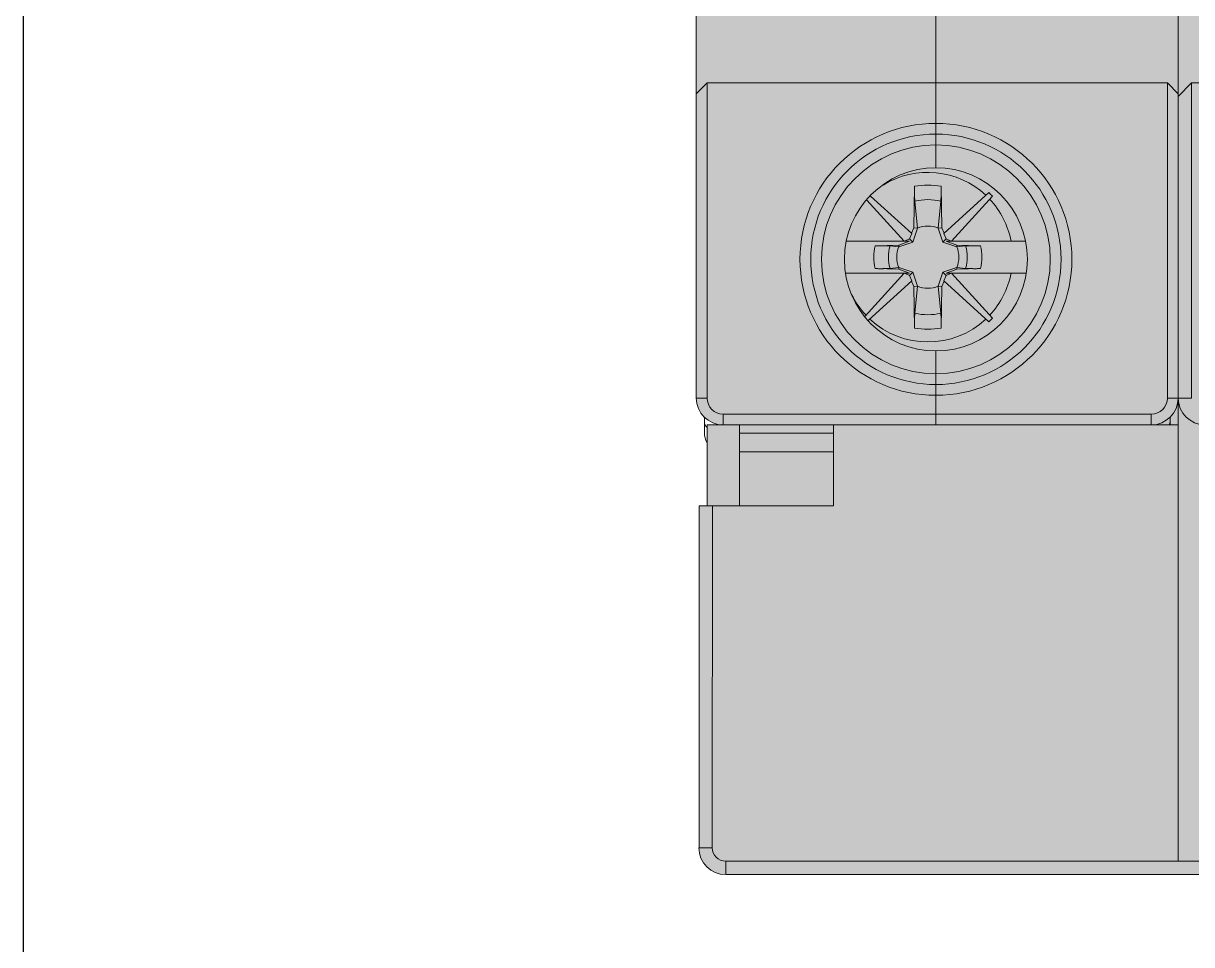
# Model space of a CAD drawing. Header units: millimetres. Extents: x 27500 to 33280, y -10980 to 420.
# Drawn here: x 30080 to 30123.4, y -702.1 to -667.89 of the extents above; entities that cross this region are included whole.
import ezdxf
from ezdxf.enums import TextEntityAlignment as Align

# ---------------------------------------------------------------- set-up
doc = ezdxf.new("R2010")
doc.units = ezdxf.units.MM
for name, color, linetype, lineweight, true_color in [('BODY', 7, 'Continuous', 5, 0xf0f1eb), ('DETAILS', 7, 'Continuous', 5, 0x2f373d), ('MARKING', 7, 'Continuous', 5, 0x2f373d), ('TERMINALS', 7, 'Continuous', 5, 0xa4adb6)]:
    doc.layers.add(name, color=color, linetype=linetype, lineweight=lineweight, true_color=true_color)
doc.layers.add('PARAMETERS', color=7, linetype='Continuous', plot=False)
doc.styles.add('BLOCK_ARIAL', font='arial.ttf')
doc.styles.get("Standard").update_dxf_attribs({"font": 'arial.ttf'})

# ---------------------------------------------------------------- blocks, each defined once
blk = doc.blocks.new('SX_DYN_RCBO_G001')
at = {"layer": 'BODY', "true_color": 0xf0f1eb}
blk.add_hatch(color=7, dxfattribs=at).paths.add_polyline_path([(0.1, 1), (0.1, 13.7), (0.4, 13.7), (0.4, 16.7), (1, 16.7), (0.8, 16.72), (0.61, 16.78), (0.3, 16.983), (0.29, 16.99), (0.08, 17.31), (0.02, 17.5), (0, 17.7), (0, 29), (0, 33.8), (0, 39.54), (0, 39.74), (0, 43.45), (0, 49.75), (0, 53.06), (0.4, 53.06), (0.58, 53.06), (0.6, 53.06), (3.6, 53.06), (3.9, 53.06), (3.9, 53.065), (3.9, 53.07), (13.9, 53.07), (13.9, 53.09), (17.3, 53.09), (17.435, 53.085), (17.53, 53.07), (17.595, 53.06), (17.64, 53.06), (17.645, 53.06), (17.685, 53.065), (17.69, 53.07), (17.695, 53.07), (17.7, 53.07), (17.71, 53.07), (17.73, 53.08), (17.75, 53.09), (17.77, 53.1), (17.785, 53.108), (17.77, 53.115), (17.75, 53.13), (17.725, 53.14), (17.715, 53.148), (17.71, 53.15), (17.7, 53.16), (17.69, 53.16), (17.69, 53.17), (17.61, 53.25), (17.55, 53.34), (17.51, 53.45), (17.5, 53.56), (0.4, 53.56), (0.37, 53.39), (0.29, 53.24), (0.16, 53.13), (0, 53.07), (0, 76.4), (0, 81.2), (0, 92.5), (0.02, 92.7), (0.08, 92.89), (0.29, 93.21), (0.3, 93.217), (0.3, 93.375), (0.3, 93.38), (0.3, 93.41), (0.3, 93.8), (0.35, 94.07), (0.5, 94.3), (0.73, 94.45), (1, 94.5), (8.9, 94.5), (16.9, 94.5), (17.17, 94.45), (17.39, 94.3), (17.392, 94.297), (17.395, 94.295), (17.545, 94.07), (17.6, 93.8), (17.6, 93.41), (17.6, 93.38), (17.6, 93.375), (17.6, 93.217), (17.61, 93.21), (17.82, 92.89), (17.88, 92.7), (17.9, 92.5), (17.92, 92.7), (17.98, 92.89), (18.19, 93.21), (18.2, 93.217), (18.2, 93.375), (18.2, 93.38), (18.2, 93.41), (18.2, 93.8), (18.25, 94.07), (18.4, 94.3), (18.63, 94.45), (18.9, 94.5), (29.3, 94.5), (45.9, 94.5), (52.9, 94.5), (53.17, 94.45), (53.39, 94.3), (53.392, 94.297), (53.395, 94.295), (53.545, 94.07), (53.6, 93.8), (53.6, 93.41), (53.6, 93.38), (53.6, 93.375), (53.6, 93.217), (53.61, 93.21), (53.82, 92.89), (53.88, 92.7), (53.9, 92.5), (53.4, 92.5), (53.4, 80.8), (45.9, 80.8), (45.9, 77.6), (52.7, 77.6), (52.94, 77.58), (53.17, 77.51), (53.37, 77.4), (53.55, 77.25), (53.695, 77.07), (53.737, 76.991), (53.81, 76.87), (53.88, 76.64), (53.9, 76.4), (53.4, 76.4), (53.4, 33.8), (53.9, 33.8), (53.88, 33.56), (53.81, 33.33), (53.737, 33.209), (53.695, 33.13), (53.55, 32.95), (53.37, 32.8), (53.17, 32.69), (52.94, 32.62), (52.7, 32.6), (45.9, 32.6), (45.9, 29.4), (53.4, 29.4), (53.4, 17.7), (53.9, 17.7), (53.88, 17.5), (53.82, 17.31), (53.61, 16.99), (53.29, 16.78), (53.1, 16.72), (52.9, 16.7), (52.3, 16.7), (52.3, 8.5), (52.3, 8.48), (52.31, 8.46), (52.32, 8.44), (52.33, 8.43), (52.34, 8.42), (52.36, 8.41), (52.38, 8.4), (52.4, 8.4), (53.4, 8.4), (53.42, 8.4), (53.44, 8.41), (53.46, 8.42), (53.46, 8.42), (53.47, 8.43), (53.48, 8.44), (53.49, 8.46), (53.5, 8.48), (53.5, 8.5), (53.9, 8.5), (53.86, 8.305), (53.755, 8.145), (53.595, 8.04), (53.4, 8), (52.4, 8), (52.205, 8.04), (52.045, 8.145), (51.94, 8.305), (51.9, 8.5), (51.9, 14.9), (51.835, 15.21), (51.665, 15.465), (51.41, 15.635), (51.1, 15.7), (45.9, 15.7), (40.7, 15.7), (40.39, 15.635), (40.135, 15.465), (39.965, 15.21), (39.9, 14.9), (39.9, 8.5), (39.86, 8.305), (39.755, 8.145), (39.595, 8.04), (39.4, 8), (38.9, 8), (38.705, 8.04), (38.545, 8.145), (38.44, 8.305), (38.4, 8.5), (38.4, 14.9), (38.335, 15.21), (38.165, 15.465), (37.91, 15.635), (37.6, 15.7), (32.4, 15.7), (26.9, 15.7), (26.9, 16.39), (26.9, 16.7), (26.4, 16.7), (26.39, 1), (26.37, 0.8), (26.315, 0.61), (26.185, 0.42), (26.1, 0.29), (25.78, 0.08), (25.595, 0.02), (25.39, 0), (1.09, 0), (0.895, 0.02), (0.71, 0.075), (0.535, 0.17), (0.415, 0.27), (0.39, 0.29), (0.388, 0.293), (0.385, 0.295), (0.26, 0.445), (0.17, 0.615), (0.14, 0.71), (0.11, 0.8), (0.09, 1)])
at = {"layer": 'TERMINALS', "true_color": 0xa4adb6}
blk.add_hatch(color=253, dxfattribs=at).paths.add_polyline_path([(13.626, 21.071), (13.586, 20.969), (13.555, 20.885), (13.522, 20.818), (13.5, 20.766), (13.429, 20.616), (13.353, 20.469), (13.341, 20.447), (13.34, 20.445), (13.338, 20.442), (13.273, 20.325), (13.188, 20.183), (13.099, 20.044), (13.005, 19.909), (12.906, 19.776), (12.803, 19.646), (12.697, 19.52), (12.586, 19.398), (12.471, 19.279), (12.352, 19.164), (12.229, 19.053), (12.103, 18.946), (11.974, 18.844), (11.841, 18.745), (11.788, 18.708), (11.725, 18.66), (11.649, 18.615), (11.567, 18.562), (11.425, 18.477), (11.306, 18.411), (11.305, 18.41), (11.304, 18.41), (11.28, 18.396), (11.133, 18.321), (10.984, 18.25), (10.93, 18.227), (10.865, 18.195), (10.786, 18.166), (10.679, 18.124), (10.523, 18.068), (10.479, 18.054), (10.4, 18.025), (10.336, 18.009), (10.207, 17.972), (10.047, 17.932), (9.885, 17.897), (9.722, 17.867), (9.559, 17.843), (9.454, 17.831), (9.415, 17.825), (9.385, 17.824), (9.23, 17.811), (9.065, 17.803), (8.901, 17.8), (8.9, 17.8), (8.899, 17.8), (8.735, 17.803), (8.569, 17.811), (8.414, 17.824), (8.385, 17.825), (8.348, 17.831), (8.241, 17.843), (8.077, 17.867), (7.915, 17.897), (7.753, 17.932), (7.593, 17.972), (7.46, 18.01), (7.4, 18.025), (7.324, 18.053), (7.276, 18.068), (7.121, 18.124), (7.008, 18.168), (6.935, 18.195), (6.873, 18.225), (6.816, 18.25), (6.666, 18.321), (6.519, 18.396), (6.375, 18.477), (6.233, 18.562), (6.145, 18.619), (6.075, 18.66), (6.007, 18.711), (5.958, 18.745), (5.826, 18.844), (5.696, 18.946), (5.693, 18.949), (5.685, 18.955), (5.674, 18.965), (5.57, 19.053), (5.448, 19.164), (5.329, 19.279), (5.214, 19.398), (5.103, 19.52), (4.996, 19.646), (4.893, 19.776), (4.795, 19.909), (4.754, 19.967), (4.71, 20.025), (4.67, 20.093), (4.611, 20.183), (4.526, 20.325), (4.446, 20.469), (4.371, 20.616), (4.3, 20.766), (4.274, 20.826), (4.245, 20.885), (4.22, 20.953), (4.173, 21.071), (4.118, 21.227), (4.101, 21.278), (4.075, 21.35), (4.055, 21.428), (4.022, 21.543), (3.982, 21.703), (3.975, 21.733), (3.95, 21.83), (3.936, 21.924), (3.917, 22.027), (3.893, 22.191), (3.881, 22.293), (3.875, 22.335), (3.874, 22.357), (3.861, 22.52), (3.852, 22.685), (3.85, 22.85), (3.852, 23.015), (3.861, 23.18), (3.874, 23.343), (3.875, 23.365), (3.881, 23.406), (3.893, 23.509), (3.917, 23.673), (3.936, 23.776), (3.95, 23.87), (3.975, 23.967), (3.982, 23.997), (4.022, 24.157), (4.055, 24.273), (4.075, 24.35), (4.101, 24.421), (4.118, 24.473), (4.173, 24.629), (4.22, 24.748), (4.245, 24.815), (4.274, 24.874), (4.3, 24.934), (4.371, 25.084), (4.446, 25.231), (4.526, 25.375), (4.611, 25.517), (4.67, 25.608), (4.71, 25.675), (4.754, 25.732), (4.795, 25.792), (4.893, 25.924), (4.996, 26.054), (5.103, 26.18), (5.214, 26.302), (5.329, 26.421), (5.448, 26.536), (5.57, 26.647), (5.675, 26.736), (5.685, 26.745), (5.692, 26.751), (5.696, 26.754), (5.826, 26.856), (5.958, 26.955), (6.008, 26.989), (6.075, 27.04), (6.143, 27.081), (6.233, 27.138), (6.375, 27.223), (6.519, 27.304), (6.666, 27.379), (6.816, 27.45), (6.874, 27.475), (6.935, 27.505), (7.006, 27.531), (7.121, 27.576), (7.276, 27.632), (7.326, 27.648), (7.4, 27.675), (7.459, 27.69), (7.593, 27.728), (7.753, 27.768), (7.915, 27.803), (8.077, 27.833), (8.241, 27.857), (8.349, 27.869), (8.385, 27.875), (8.412, 27.876), (8.569, 27.889), (8.735, 27.897), (8.9, 27.9), (9.065, 27.897), (9.23, 27.889), (9.387, 27.876), (9.415, 27.875), (9.452, 27.869), (9.559, 27.857), (9.722, 27.833), (9.885, 27.803), (10.047, 27.768), (10.207, 27.728), (10.338, 27.691), (10.4, 27.675), (10.478, 27.647), (10.523, 27.632), (10.679, 27.576), (10.787, 27.533), (10.865, 27.505), (10.929, 27.474), (10.984, 27.45), (11.133, 27.379), (11.28, 27.304), (11.425, 27.223), (11.567, 27.138), (11.65, 27.084), (11.725, 27.04), (11.787, 26.992), (11.841, 26.955), (11.974, 26.856), (12.103, 26.754), (12.229, 26.647), (12.352, 26.536), (12.471, 26.421), (12.586, 26.302), (12.697, 26.18), (12.803, 26.054), (12.906, 25.924), (13.005, 25.792), (13.099, 25.656), (13.188, 25.517), (13.273, 25.375), (13.339, 25.257), (13.34, 25.255), (13.341, 25.253), (13.353, 25.231), (13.429, 25.084), (13.5, 24.934), (13.522, 24.882), (13.555, 24.815), (13.585, 24.732), (13.626, 24.629), (13.682, 24.473), (13.695, 24.432), (13.725, 24.35), (13.742, 24.282), (13.778, 24.157), (13.818, 23.997), (13.853, 23.835), (13.882, 23.673), (13.907, 23.509), (13.918, 23.408), (13.925, 23.365), (13.927, 23.329), (13.939, 23.18), (13.947, 23.015), (13.95, 22.857), (13.95, 22.85), (13.95, 22.843), (13.947, 22.685), (13.939, 22.52), (13.927, 22.371), (13.925, 22.335), (13.918, 22.292), (13.907, 22.191), (13.882, 22.027), (13.853, 21.865), (13.818, 21.703), (13.778, 21.543), (13.742, 21.418), (13.725, 21.35), (13.695, 21.268), (13.682, 21.227)])
at = {"layer": 'DETAILS', "color": 250, "linetype": 'ByBlock', "lineweight": 5, "true_color": 0x2f373d}
for p, q in [((17.9, 92.5), (17.9, 0.5)), ((0, 17.7), (0, 53.06)), ((8.9, 32.6), (8.9, 27.518)), ((0.4, 29.4), (0, 29)), ((0.4, 17.7), (0.4, 29.4)), ((17.5, 29.4), (0.4, 29.4)), ((17.5, 29.4), (17.5, 17.7)), ((17.9, 29), (17.5, 29.4)), ((17.9, 28.9), (18.4, 29.4)), ((18.4, 17.7), (18.4, 29.4)), ((18.4, 29.4), (53.4, 29.4)), ((8.9, 26.25), (8.9, 27.5)), ((8.004, 23.809), (6.473, 25.201)), ((8.107, 25.562), (8.08, 24.016)), ((9.12, 24.016), (9.093, 25.562)), ((10.867, 25.328), (9.195, 23.809)), ((9.483, 23.53), (10.998, 25.197)), ((7.716, 23.53), (6.337, 25.048)), ((8.211, 24.012), (8.116, 25.011)), ((8.989, 24.012), (9.083, 25.011)), ((8.08, 24.016), (7.989, 23.823)), ((8.046, 23.483), (8.211, 24.008)), ((8.08, 24.016), (8.211, 24.008)), ((8.211, 24.012), (8.211, 24.008)), ((9.12, 24.016), (8.989, 24.008)), ((8.989, 24.008), (8.989, 24.012)), ((8.989, 24.008), (9.153, 23.483)), ((9.21, 23.823), (9.12, 24.016)), ((7.716, 23.53), (5.591, 23.53)), ((7.925, 23.53), (7.518, 23.374)), ((7.521, 23.319), (8.046, 23.483)), ((7.707, 23.54), (7.685, 23.53)), ((7.73, 23.53), (7.716, 23.53)), ((7.917, 23.613), (7.73, 23.53)), ((7.73, 23.53), (7.925, 23.53)), ((8.004, 23.809), (7.917, 23.613)), ((8.046, 23.483), (7.917, 23.613)), ((9.283, 23.613), (9.153, 23.483)), ((9.153, 23.483), (9.678, 23.319)), ((9.283, 23.613), (9.195, 23.809)), ((9.681, 23.374), (9.275, 23.53)), ((9.469, 23.53), (9.275, 23.53)), ((9.469, 23.53), (9.283, 23.613)), ((9.483, 23.53), (9.469, 23.53)), ((12.208, 23.53), (9.483, 23.53)), ((9.515, 23.53), (9.492, 23.54)), ((7.518, 23.374), (6.638, 23.355)), ((7.517, 23.319), (7.194, 23.347)), ((7.517, 23.319), (7.521, 23.319)), ((7.521, 23.319), (7.518, 23.374)), ((9.678, 23.319), (9.681, 23.374)), ((9.682, 23.319), (9.678, 23.319)), ((10.561, 23.355), (9.681, 23.374)), ((10.005, 23.347), (9.682, 23.319)), ((5.553, 22.33), (7.716, 22.33)), ((6.266, 20.734), (7.716, 22.33)), ((6.638, 22.506), (7.518, 22.486)), ((7.194, 22.513), (7.517, 22.541)), ((7.517, 22.541), (7.521, 22.541)), ((7.521, 22.541), (7.518, 22.486)), ((7.518, 22.486), (7.925, 22.33)), ((8.046, 22.377), (7.521, 22.541)), ((7.685, 22.33), (7.707, 22.32)), ((7.716, 22.33), (7.73, 22.33)), ((7.73, 22.33), (7.917, 22.247)), ((7.925, 22.33), (7.73, 22.33)), ((7.917, 22.247), (8.046, 22.377)), ((7.917, 22.247), (8.004, 22.051)), ((8.211, 21.852), (8.046, 22.377)), ((9.153, 22.377), (8.989, 21.852)), ((9.678, 22.541), (9.153, 22.377)), ((9.283, 22.247), (9.153, 22.377)), ((9.195, 22.051), (9.283, 22.247)), ((9.275, 22.33), (9.681, 22.486)), ((9.275, 22.33), (9.469, 22.33)), ((9.283, 22.247), (9.469, 22.33)), ((9.469, 22.33), (9.483, 22.33)), ((10.998, 20.663), (9.483, 22.33)), ((9.483, 22.33), (12.249, 22.33)), ((9.492, 22.32), (9.515, 22.33)), ((9.678, 22.541), (9.681, 22.486)), ((9.682, 22.541), (9.678, 22.541)), ((9.681, 22.486), (10.561, 22.506)), ((9.682, 22.541), (10.005, 22.513)), ((6.394, 20.588), (8.004, 22.051)), ((7.989, 22.037), (8.08, 21.844)), ((8.211, 21.852), (8.08, 21.844)), ((8.08, 21.844), (8.107, 20.298)), ((8.211, 21.848), (8.116, 20.849)), ((8.211, 21.852), (8.211, 21.848)), ((9.12, 21.844), (8.989, 21.852)), ((8.989, 21.848), (8.989, 21.852)), ((8.989, 21.848), (9.083, 20.849)), ((9.093, 20.298), (9.12, 21.844)), ((9.12, 21.844), (9.21, 22.037)), ((9.195, 22.051), (10.867, 20.532)), ((8.9, 19.45), (8.9, 18.2)), ((8.9, 18.182), (8.9, 16.7)), ((0, 17.7), (0.4, 17.7)), ((17.5, 17.7), (18.4, 17.7)), ((0.3, 17.003), (0.3, 16.4)), ((1, 17.1), (1, 16.7)), ((16.9, 17.1), (1, 17.1)), ((16.9, 16.7), (16.9, 17.1)), ((17.6, 16.7), (17.6, 17.003)), ((0.4, 16.7), (0.4, 13.7)), ((0.4, 16.7), (17.9, 16.7)), ((1.6, 16.7), (1.6, 13.7)), ((5.1, 16.7), (5.1, 13.7)), ((1.6, 16.392), (5.1, 16.392)), ((1.6, 15.7), (5.1, 15.7)), ((0.1, 13.7), (0.1, 1)), ((0.1, 13.7), (5.1, 13.7)), ((0.6, 13.7), (0.592, 1)), ((0.092, 1), (0.592, 1)), ((1.092, 0.5), (1.092, 0)), ((1.092, 0.5), (25.392, 0.5)), ((1.092, 0), (25.392, 0))]:
    blk.add_line(p, q, dxfattribs=at)
for radius in [5.05, 4.65, 4.25, 3.4]:
    blk.add_circle((8.9, 22.85), radius, dxfattribs=at)
for centre, radius, start, end in [((8.6, 22.93), 3.15, 46.8192, 121.9161), ((8.6, 22.93), 2.678, 79.3857, 100.6143), ((8.6, 22.93), 3.3, 43.3882, 46.6118), ((8.6, 22.93), 2.137, 76.9201, 103.0799), ((8.6, 22.93), 3.15, 10.9806, 43.1808), ((8.6, 22.93), 1.15, 70.2414, 109.7586), ((8.6, 22.93), 2.007, 167.7891, 192.2109), ((8.6, 22.93), 1.466, 163.4675, 196.5325), ((8.6, 22.93), 1.15, 160.2414, 199.7586), ((8.6, 22.93), 1.15, 340.2414, 19.7586), ((8.6, 22.93), 1.466, 343.4675, 16.5325), ((8.6, 22.93), 2.007, 347.7891, 12.2109), ((8.6, 22.93), 3.15, 316.8192, 349.0194), ((8.6, 22.93), 1.15, 250.2414, 289.7586), ((8.6, 22.93), 3.15, 206.0533, 223.1808), ((8.6, 22.93), 2.137, 256.9201, 283.0799), ((8.6, 22.93), 3.15, 226.8192, 313.1808), ((8.6, 22.93), 3.3, 313.3882, 316.6118), ((8.6, 22.93), 2.678, 259.3857, 280.6143), ((1, 17.7), 1, 180, 270), ((1, 17.7), 0.6, 180, 270), ((16.9, 17.7), 1, 270, 360), ((16.9, 17.7), 0.6, 270, 360), ((18.9, 17.7), 1, 180, 270), ((1, 16.4), 0.7, 180, 209.9012), ((1.092, 1), 1, 180, 270), ((1.092, 1), 0.5, 180.0004, 269.9994)]:
    blk.add_arc(centre, radius, start, end, dxfattribs=at)
for points, knots in [([(8.107, 25.562), (8.106, 25.548), (8.106, 25.519), (8.105, 25.463), (8.105, 25.408), (8.105, 25.353), (8.105, 25.313), (8.105, 25.275), (8.106, 25.238), (8.107, 25.202), (8.108, 25.169), (8.108, 25.142), (8.109, 25.121), (8.11, 25.102), (8.111, 25.08), (8.112, 25.058), (8.114, 25.042), (8.114, 25.031), (8.115, 25.021), (8.116, 25.015), (8.116, 25.011)], [0, 0, 0, 0, 0.07736, 0.154442, 0.306053, 0.379833, 0.451824, 0.521684, 0.589064, 0.653614, 0.715004, 0.77291, 0.800458, 0.827023, 0.877063, 0.922751, 0.943879, 0.963819, 0.982537, 1, 1, 1, 1]), ([(9.083, 25.011), (9.084, 25.015), (9.084, 25.021), (9.085, 25.031), (9.086, 25.042), (9.087, 25.058), (9.088, 25.08), (9.089, 25.102), (9.09, 25.121), (9.091, 25.142), (9.092, 25.169), (9.093, 25.203), (9.094, 25.238), (9.094, 25.275), (9.094, 25.313), (9.095, 25.353), (9.095, 25.408), (9.094, 25.463), (9.094, 25.519), (9.093, 25.548), (9.093, 25.562)], [0, 0, 0, 0, 0.017464, 0.036183, 0.056125, 0.077256, 0.122951, 0.172997, 0.199565, 0.227115, 0.285022, 0.346414, 0.410964, 0.478342, 0.548203, 0.620192, 0.693969, 0.845565, 0.922642, 1, 1, 1, 1]), ([(7.194, 23.347), (7.191, 23.347), (7.185, 23.348), (7.174, 23.349), (7.163, 23.35), (7.151, 23.35), (7.139, 23.351), (7.121, 23.352), (7.097, 23.353), (7.072, 23.354), (7.052, 23.355), (7.035, 23.355), (7.018, 23.355), (6.995, 23.356), (6.971, 23.356), (6.947, 23.357), (6.921, 23.357), (6.895, 23.357), (6.869, 23.357), (6.849, 23.357), (6.828, 23.357), (6.801, 23.357), (6.773, 23.357), (6.745, 23.356), (6.717, 23.356), (6.681, 23.355), (6.652, 23.355), (6.638, 23.355)], [0, 0, 0, 0, 0.017561, 0.036391, 0.056452, 0.077708, 0.100122, 0.123656, 0.173937, 0.228254, 0.256834, 0.286312, 0.316646, 0.347797, 0.41238, 0.445729, 0.479727, 0.549498, 0.585185, 0.62135, 0.657952, 0.69495, 0.769972, 0.807915, 0.846087, 0.922904, 1, 1, 1, 1]), ([(10.005, 23.347), (10.008, 23.347), (10.015, 23.348), (10.025, 23.349), (10.037, 23.35), (10.048, 23.35), (10.061, 23.351), (10.079, 23.352), (10.102, 23.353), (10.133, 23.354), (10.165, 23.355), (10.199, 23.356), (10.235, 23.356), (10.272, 23.357), (10.311, 23.357), (10.351, 23.357), (10.392, 23.357), (10.434, 23.357), (10.476, 23.356), (10.519, 23.355), (10.547, 23.355), (10.561, 23.355)], [0, 0, 0, 0, 0.017551, 0.036369, 0.056419, 0.077665, 0.100068, 0.123594, 0.173862, 0.228172, 0.286227, 0.347723, 0.412327, 0.479692, 0.549472, 0.621333, 0.69495, 0.770001, 0.846135, 0.922941, 1, 1, 1, 1]), ([(7.194, 22.513), (7.191, 22.513), (7.185, 22.512), (7.174, 22.511), (7.163, 22.51), (7.151, 22.51), (7.139, 22.509), (7.121, 22.508), (7.097, 22.507), (7.067, 22.506), (7.035, 22.505), (7.001, 22.504), (6.965, 22.504), (6.927, 22.503), (6.889, 22.503), (6.849, 22.503), (6.808, 22.503), (6.766, 22.503), (6.724, 22.504), (6.681, 22.505), (6.652, 22.505), (6.638, 22.506)], [0, 0, 0, 0, 0.017551, 0.036369, 0.056419, 0.077665, 0.100068, 0.123594, 0.173862, 0.228172, 0.286227, 0.347723, 0.412327, 0.479692, 0.549472, 0.621333, 0.69495, 0.770001, 0.846135, 0.922941, 1, 1, 1, 1]), ([(10.005, 22.513), (10.008, 22.513), (10.015, 22.512), (10.025, 22.511), (10.037, 22.51), (10.048, 22.51), (10.061, 22.509), (10.079, 22.508), (10.102, 22.507), (10.127, 22.506), (10.148, 22.505), (10.164, 22.505), (10.181, 22.505), (10.205, 22.504), (10.229, 22.504), (10.253, 22.504), (10.278, 22.503), (10.304, 22.503), (10.331, 22.503), (10.351, 22.503), (10.371, 22.503), (10.399, 22.503), (10.426, 22.503), (10.455, 22.504), (10.483, 22.504), (10.519, 22.505), (10.547, 22.505), (10.561, 22.506)], [0, 0, 0, 0, 0.017561, 0.036391, 0.056452, 0.077708, 0.100122, 0.123656, 0.173937, 0.228254, 0.256834, 0.286312, 0.316646, 0.347797, 0.41238, 0.445729, 0.479727, 0.549498, 0.585185, 0.62135, 0.657952, 0.69495, 0.769972, 0.807915, 0.846087, 0.922904, 1, 1, 1, 1]), ([(8.116, 20.849), (8.116, 20.846), (8.115, 20.839), (8.114, 20.829), (8.114, 20.818), (8.112, 20.802), (8.111, 20.78), (8.11, 20.758), (8.109, 20.739), (8.108, 20.718), (8.108, 20.691), (8.107, 20.658), (8.106, 20.622), (8.105, 20.585), (8.105, 20.547), (8.105, 20.507), (8.105, 20.452), (8.105, 20.397), (8.106, 20.341), (8.106, 20.312), (8.107, 20.298)], [0, 0, 0, 0, 0.017464, 0.036183, 0.056125, 0.077256, 0.122951, 0.172997, 0.199565, 0.227115, 0.285022, 0.346414, 0.410964, 0.478342, 0.548203, 0.620192, 0.693969, 0.845565, 0.922642, 1, 1, 1, 1]), ([(9.093, 20.298), (9.093, 20.312), (9.094, 20.341), (9.094, 20.397), (9.095, 20.452), (9.095, 20.507), (9.094, 20.547), (9.094, 20.585), (9.094, 20.622), (9.093, 20.658), (9.092, 20.691), (9.091, 20.718), (9.09, 20.739), (9.089, 20.758), (9.088, 20.78), (9.087, 20.802), (9.086, 20.818), (9.085, 20.829), (9.084, 20.839), (9.084, 20.846), (9.083, 20.849)], [0, 0, 0, 0, 0.07736, 0.154442, 0.306053, 0.379833, 0.451824, 0.521684, 0.589064, 0.653614, 0.715004, 0.77291, 0.800458, 0.827023, 0.877063, 0.922751, 0.943879, 0.963819, 0.982537, 1, 1, 1, 1]), ([(0.3, 16.823), (0.3, 16.785), (0.318, 16.705), (0.365, 16.639), (0.393, 16.608)], [0, 0, 0, 0, 0.476513, 1, 1, 1, 1]), ([(17.6, 16.823), (17.6, 16.792), (17.592, 16.749), (17.575, 16.709), (17.57, 16.7)], [0, 0, 0, 0, 0.741791, 1, 1, 1, 1])]:
    blk.add_open_spline(points, degree=3, knots=knots, dxfattribs=at)
blk = doc.blocks.new('*U487')
blk.add_blockref('SX_DYN_RCBO_G001', (0, 0))
at = {"flags": 1}
for tag in ['SOURCE_BLOCK', 'MODEL']:
    blk.add_attdef(tag, (0, 0), '', height=1, dxfattribs=at)
at = {"layer": 'MARKING', "color": 250, "true_color": 0x2f373d, "style": 'BLOCK_ARIAL'}
for tag, p, height in [('IDN_MA', (35, 73), 2.2), ('CURVE', (2, 68.6), 3), ('IN_A', (4.5, 68.6), 3), ('LEAK_TYPE', (35, 65.8), 2.2), ('UE_V', (2, 66.1), 1.4)]:
    blk.add_attdef(tag, p, '', height=height, dxfattribs=at)
blk.add_attdef('ICN_A', text='', height=1.8, dxfattribs=at).set_placement((7.25, 57.3), align=Align.MIDDLE_CENTER)
at = {"layer": 'PARAMETERS', "color": 250, "true_color": 0x2f373d, "style": 'BLOCK_ARIAL', "flags": 1}
for tag in ['WIDTH_MM', 'STANDARD', 'UIMP_KV', 'DESCRIPTION', 'POLES', 'FREQ_HZ', 'HEIGHT_MM', 'RELEASE_TYPE', 'DEPTH_MM', 'ICS_KA', 'ID', 'IP']:
    blk.add_attdef(tag, (2, 20), '', height=0.4, dxfattribs=at)

msp = doc.modelspace()

# ---------------------------------------------------------------- linework, layer by layer
at = {"color": 8}
msp.add_lwpolyline([(30080, -540), (30490, -540), (30490, -800), (30080, -800)], close=True, dxfattribs=at)

# ---------------------------------------------------------------- block references
msp.add_blockref('*U487', (30105, -699.5))

doc.saveas('drawing.dxf')
